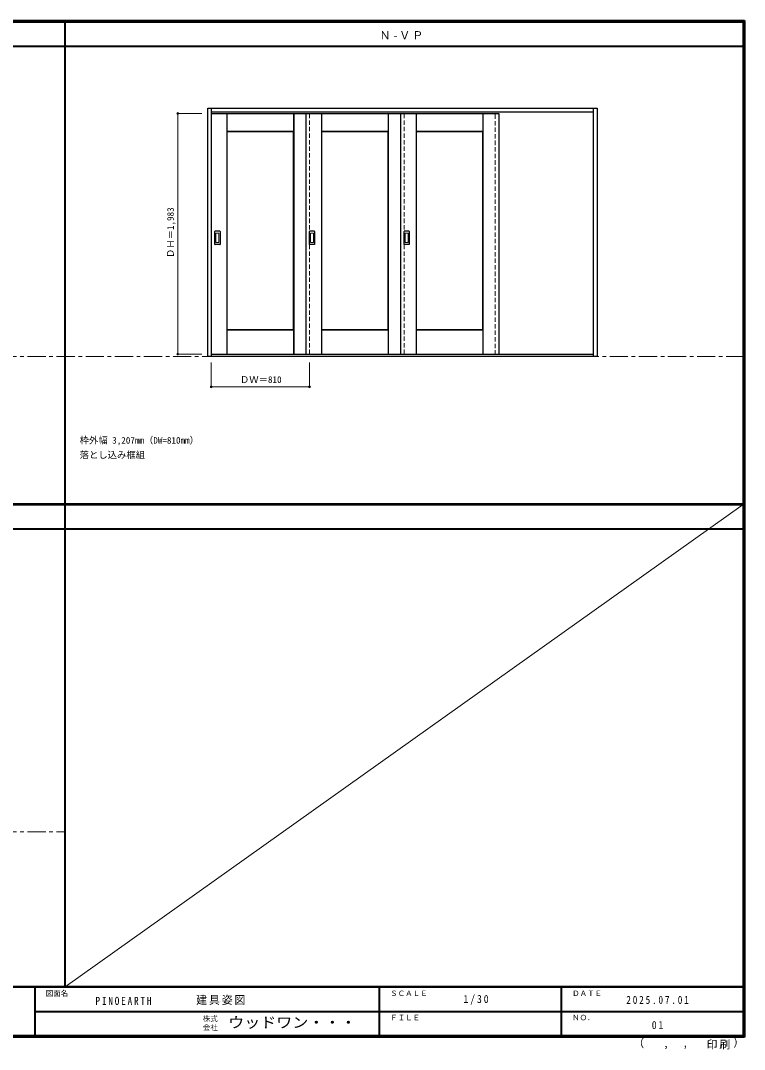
# Model space of a CAD drawing. Units: millimetres, scale not verified. Extents: x -6000 to 5700, y -4307 to 4175.
# Drawn here: x -267 to 5700, y -4307 to 4175 of the extents above; entities that cross this region are included whole.
import ezdxf
from ezdxf.enums import TextEntityAlignment as Align

# ---------------------------------------------------------------- set-up
doc = ezdxf.new("R2010")
doc.units = ezdxf.units.MM
doc.header["$LTSCALE"] = 30
doc.header["$PDMODE"] = 32
doc.header["$PDSIZE"] = 15
doc.linetypes.add('CHAIN1', pattern=[8, 5, -1, 1, -1])
doc.linetypes.add('DASHED1', pattern=[1.8, 1.2, -0.6])
for name, color, linetype, lineweight in [('0-1_通り芯', 7, 'CHAIN1', 18), ('0-2_扉', 3, 'Continuous', 25), ('0-3_仕上げ', 7, 'Continuous', 18), ('0-4_枠', 3, 'Continuous', 25), ('0-6_引手', 3, 'Continuous', 25), ('0-B_寸法', 7, 'Continuous', 9), ('F-0_補助線', 7, 'Continuous', 18), ('F-1_枠', 6, 'Continuous', 40)]:
    doc.layers.add(name, color=color, linetype=linetype, lineweight=lineweight)
doc.layers.add('0-A_文字', color=7, linetype='Continuous')
doc.layers.add('F-A_文字', color=7, linetype='Continuous')
doc.styles.add('ＭＳ ゴシック', font='')
doc.styles.get('ＭＳ ゴシック').set_extended_font_data('MS Gothic')

msp = doc.modelspace()

# ---------------------------------------------------------------- linework, layer by layer
at = {"layer": '0-1_通り芯'}
for p, q in [((-5490, 1406), (5690, 1406)), ((-5490, -2513.25), (100, -2513.25))]:
    msp.add_line(p, q, dxfattribs=at)
at = {"layer": '0-2_扉'}
for p, q in [((1308, 3409), (3675, 3409)), ((2085, 3409), (2085, 1426)), ((2865, 3409), (2865, 1426)), ((3675, 3409), (3675, 1426)), ((1308, 1426), (3675, 1426))]:
    msp.add_line(p, q, dxfattribs=at)
at = {"layer": '0-2_扉', "color": 4, "linetype": 'DASHED1', "lineweight": 9}
for p, q in [((2115, 1426), (2115, 3409)), ((2895, 1426), (2895, 3409))]:
    msp.add_line(p, q, dxfattribs=at)
msp.add_lwpolyline([(1308, 1426), (1305, 1426), (1305, 3409), (1308, 3409)], dxfattribs=at)
at = {"layer": '0-3_仕上げ'}
for p, q in [((1433, 1426), (1433, 3409)), ((1434.5, 3261.5), (1434.5, 3409)), ((1436, 3263), (1436, 3409)), ((1984, 3263), (1984, 3409)), ((1985.5, 3261.5), (1985.5, 3409)), ((1987, 1426), (1987, 3409)), ((2213, 1426), (2213, 3409)), ((2214.5, 3261.5), (2214.5, 3409)), ((2216, 3263), (2216, 3409)), ((2764, 3263), (2764, 3409)), ((2765.5, 3261.5), (2765.5, 3409)), ((2767, 1426), (2767, 3409)), ((2993, 1426), (2993, 3409)), ((2994.5, 3261.5), (2994.5, 3409)), ((2996, 3263), (2996, 3409)), ((3544, 3263), (3544, 3409)), ((3545.5, 3261.5), (3545.5, 3409)), ((3547, 1426), (3547, 3409)), ((1436, 3263), (1434.5, 3261.5)), ((1437, 3259), (1434.5, 3261.5)), ((1984, 3263), (1436, 3263)), ((1985.5, 3261.5), (1983, 3259)), ((1984, 3263), (1985.5, 3261.5)), ((2216, 3263), (2214.5, 3261.5)), ((2217, 3259), (2214.5, 3261.5)), ((2764, 3263), (2216, 3263)), ((2765.5, 3261.5), (2763, 3259)), ((2764, 3263), (2765.5, 3261.5)), ((2996, 3263), (2994.5, 3261.5)), ((2997, 3259), (2994.5, 3261.5)), ((3544, 3263), (2996, 3263)), ((3545.5, 3261.5), (3543, 3259)), ((3544, 3263), (3545.5, 3261.5)), ((1434.5, 1426), (1434.5, 1623.5)), ((1436, 1426), (1436, 1622)), ((1983, 1626), (1985.5, 1623.5)), ((1984, 1622), (1985.5, 1623.5)), ((1985.5, 1426), (1985.5, 1623.5)), ((2214.5, 1426), (2214.5, 1623.5)), ((2216, 1426), (2216, 1622)), ((2763, 1626), (2765.5, 1623.5)), ((2764, 1622), (2765.5, 1623.5)), ((2765.5, 1426), (2765.5, 1623.5)), ((2994.5, 1426), (2994.5, 1623.5)), ((2996, 1426), (2996, 1622)), ((3543, 1626), (3545.5, 1623.5)), ((3544, 1622), (3545.5, 1623.5)), ((3545.5, 1426), (3545.5, 1623.5))]:
    msp.add_line(p, q, dxfattribs=at)
at = {"layer": '0-3_仕上げ', "color": 3, "lineweight": 25}
for p, q in [((1437, 1626), (1437, 3259)), ((1983, 3259), (1437, 3259)), ((1983, 1626), (1983, 3259)), ((2217, 1626), (2217, 3259)), ((2763, 3259), (2217, 3259)), ((2763, 1626), (2763, 3259)), ((2997, 1626), (2997, 3259)), ((3543, 3259), (2997, 3259)), ((3543, 1626), (3543, 3259)), ((1983, 1626), (1437, 1626)), ((2763, 1626), (2217, 1626)), ((3543, 1626), (2997, 1626))]:
    msp.add_line(p, q, dxfattribs=at)
at = {"layer": '0-3_仕上げ'}
for points in [[(1984, 1426), (1984, 1622), (1436, 1622), (1434.5, 1623.5), (1437, 1626)], [(2764, 1426), (2764, 1622), (2216, 1622), (2214.5, 1623.5), (2217, 1626)], [(3544, 1426), (3544, 1622), (2996, 1622), (2994.5, 1623.5), (2997, 1626)]]:
    msp.add_lwpolyline(points, dxfattribs=at)
at = {"layer": '0-4_枠'}
for p, q in [((1278, 1406), (1278, 3453)), ((1278, 3453), (4485, 3453)), ((1308, 1406), (1308, 3453)), ((1308, 3423), (4455, 3423)), ((4455, 1406), (4455, 3453)), ((4485, 3453), (4485, 1406)), ((4485, 1406), (1278, 1406)), ((4455, 1421), (1308, 1421))]:
    msp.add_line(p, q, dxfattribs=at)
at = {"layer": '0-4_枠', "color": 4, "linetype": 'DASHED1', "lineweight": 9}
for p, q in [((3645, 1421), (3645, 3423)), ((3675, 1421), (3675, 3423))]:
    msp.add_line(p, q, dxfattribs=at)
at = {"layer": '0-6_引手'}
for p, q in [((1335, 2330), (1335, 2437)), ((1375.5, 2438.5), (1336.5, 2438.5)), ((1377, 2437), (1377, 2330)), ((2115, 2330), (2115, 2437)), ((2155.5, 2438.5), (2116.5, 2438.5)), ((2157, 2437), (2157, 2330)), ((2895, 2330), (2895, 2437)), ((2935.5, 2438.5), (2896.5, 2438.5)), ((2937, 2437), (2937, 2330)), ((1375.5, 2328.5), (1336.5, 2328.5)), ((2155.5, 2328.5), (2116.5, 2328.5)), ((2935.5, 2328.5), (2896.5, 2328.5))]:
    msp.add_line(p, q, dxfattribs=at)
at = {"layer": '0-6_引手', "color": 7, "lineweight": 18}
for p, q in [((1343.5, 2346), (1343.5, 2421)), ((1367, 2422.5), (1345, 2422.5)), ((1368.5, 2421), (1368.5, 2346)), ((2123.5, 2346), (2123.5, 2421)), ((2147, 2422.5), (2125, 2422.5)), ((2148.5, 2421), (2148.5, 2346)), ((2903.5, 2346), (2903.5, 2421)), ((2927, 2422.5), (2905, 2422.5)), ((2928.5, 2421), (2928.5, 2346)), ((1367, 2344.5), (1345, 2344.5)), ((2147, 2344.5), (2125, 2344.5)), ((2927, 2344.5), (2905, 2344.5))]:
    msp.add_line(p, q, dxfattribs=at)
at = {"layer": '0-6_引手'}
for centre, start, end in [((1336.5, 2437), 90, 180), ((1375.5, 2437), 0, 90), ((2116.5, 2437), 90, 180), ((2155.5, 2437), 0, 90), ((2896.5, 2437), 90, 180), ((2935.5, 2437), 0, 90), ((1336.5, 2330), 180, 270), ((1375.5, 2330), 270, 0), ((2116.5, 2330), 180, 270), ((2155.5, 2330), 270, 0), ((2896.5, 2330), 180, 270), ((2935.5, 2330), 270, 0)]:
    msp.add_arc(centre, 1.5, start, end, dxfattribs=at)
at = {"layer": '0-6_引手', "color": 7, "lineweight": 18}
for centre, start, end in [((1345, 2421), 90, 180), ((1367, 2421), 0, 90), ((2125, 2421), 90, 180), ((2147, 2421), 0, 90), ((2905, 2421), 90, 180), ((2927, 2421), 0, 90), ((1345, 2346), 180, 270), ((1367, 2346), 270, 0), ((2125, 2346), 180, 270), ((2147, 2346), 270, 0), ((2905, 2346), 180, 270), ((2927, 2346), 270, 0)]:
    msp.add_arc(centre, 1.5, start, end, dxfattribs=at)
at = {"layer": '0-B_寸法', "color": 4}
for p, q in [((1028, 3409), (1228, 3409)), ((1028, 3409), (1028, 1426)), ((1028, 1426), (1228, 1426)), ((1305, 1156), (1305, 1356))]:
    msp.add_line(p, q, dxfattribs=at)
msp.add_lwpolyline([(1305, 1156), (2115, 1156), (2115, 1356)], dxfattribs=at)
at = {"layer": '0-B_寸法'}
for p in [(1028, 3409), (1028, 1426), (1305, 1156), (2115, 1156)]:
    msp.add_point(p, dxfattribs=at)
at = {"layer": 'F-0_補助線'}
msp.add_line((5690, 184.5), (100, -3790), dxfattribs=at)
at = {"layer": 'F-1_枠'}
for p, q in [((-6000, 4175), (5700, 4175)), ((-6000, 4170), (5700, 4170)), ((-6000, 4165), (5700, 4165)), ((100, -3790), (100, 4175)), ((5690, 4175), (5690, -4205)), ((5695, 4175), (5695, -4205)), ((5700, 4175), (5700, -4205)), ((-6000, 3965), (5700, 3965)), ((-6000, 190.5), (5700, 190.5)), ((-6000, 187.5), (5700, 187.5)), ((-6000, 184.5), (5700, 184.5)), ((-6000, -15.5), (5700, -15.5)), ((5700, -3790), (-6000, -3790)), ((5700, -3795), (-6000, -3795)), ((-150, -3795), (-150, -4195)), ((2690, -3795), (2690, -4195)), ((4190, -3795), (4190, -4195)), ((-150, -3995), (5690, -3995.01)), ((5700, -4195), (-6000, -4195)), ((5700, -4200), (-6000, -4200)), ((5700, -4205), (-6000, -4205))]:
    msp.add_line(p, q, dxfattribs=at)

# ---------------------------------------------------------------- texts
at = {"layer": '0-A_文字', "style": 'ＭＳ ゴシック'}
for s, p in [('枠外幅 3,207mm（DW=810mm）', (220, 670.5)), ('落とし込み框組', (220, 550.5))]:
    msp.add_text(s, height=54.99, dxfattribs=at).set_placement(p, align=Align.BOTTOM_LEFT)
at = {"layer": '0-A_文字', "insert": (2692.5, 4020), "char_height": 65.98, "attachment_point": 7, "style": 'ＭＳ ゴシック'}
msp.add_mtext('\\T1.2;Ｎ-ＶＰ', dxfattribs=at)
at = {"layer": '0-B_寸法', "style": 'ＭＳ ゴシック'}
msp.add_text('ＤＨ＝1,983', height=54.99, rotation=90, dxfattribs=at).set_placement((1013, 2217.25), align=Align.BOTTOM_LEFT)
msp.add_text('ＤＷ＝810', height=54.99, dxfattribs=at).set_placement((1541.25, 1171), align=Align.BOTTOM_LEFT)
at = {"layer": 'F-A_文字', "style": 'ＭＳ ゴシック'}
for s, height, p in [('図面名', 43.99, (-60, -3880)), ('ＳＣＡＬＥ', 43.99, (2780, -3880)), ('ＤＡＴＥ', 43.99, (4280, -3880)), ('株式', 43.99, (1235, -4089)), ('ＦＩＬＥ', 43.99, (2780, -4080)), ('ＮＯ．', 43.99, (4280, -4080)), ('会社', 43.99, (1235, -4161)), ('（', 65.98, (4784.03, -4308.31)), ('）', 65.98, (5608.4, -4304.13)), (',', 65.98, (5031.28, -4308.31)), (',', 65.98, (5190.2, -4305.53))]:
    msp.add_text(s, height=height, dxfattribs=at).set_placement(p, align=Align.BOTTOM_LEFT)
at = {"layer": 'F-A_文字', "style": 'ＭＳ ゴシック', "width": 1.1}
msp.add_text('ウッドワン・・・', height=87.98, dxfattribs=at).set_placement((1445, -4155), align=Align.BOTTOM_LEFT)
at = {"layer": 'F-A_文字', "char_height": 65.98, "attachment_point": 7, "style": 'ＭＳ ゴシック'}
for s, insert in [('\\T1.39;\\W0.85;PINOEARTH', (350, -3940.79)), ('\\T1.17;建具姿図', (1180.42, -3940)), ('\\T1.38;\\W0.9;1/30', (3383.75, -3940)), ('\\T1.39;\\W0.85;2025.07.01', (4726.25, -3932.5)), ('\\T1.36;\\W0.9;01', (4936.25, -4140)), ('\\T1.17;印刷', (5388.15, -4306.92))]:
    msp.add_mtext(s, dxfattribs=dict(at, insert=insert))

doc.saveas('drawing.dxf')
